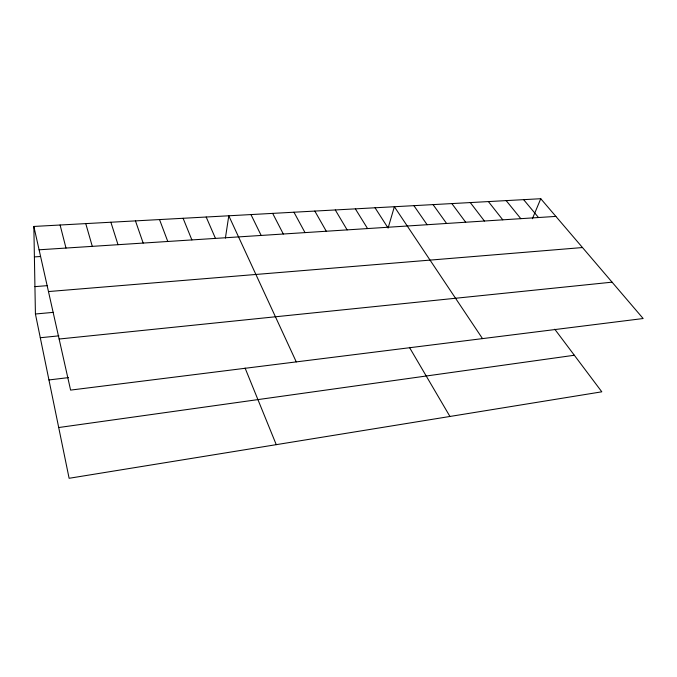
<?xml version="1.0" encoding="UTF-8"?>
<svg xmlns="http://www.w3.org/2000/svg" width="677" height="677" viewBox="0 0 677 677"><rect width="100%" height="100%" fill="white"/><g stroke="black" fill="none" stroke-linecap="round" stroke-linejoin="round"><path stroke-width="1.02" d="M225.399 238.101L228.792 215.785L296.272 361.89M388.073 228.132L394.369 206.722L482.506 338.61M532.384 218.747L540.762 198.716L33.85 226.448L35.424 314.001L69.113 478.284L601.811 391.814L554.759 329.2M58.704 427.534L574.341 355.247M48.947 379.949L68.538 377.605M40.29 337.738L58.882 335.851M59.127 339.025L612.076 282.165M35.424 314.001L53.331 312.359M48.465 291.559L582.491 247.545M34.933 286.633L47.356 285.643M34.4 256.913L40.527 256.498M39.088 249.796L555.876 216.403M540.762 198.716L643.15 318.528L70.594 390.104L33.85 226.448M523.626 199.647L538.511 217.529M506.176 200.604L520.816 218.671M488.405 201.577L502.783 219.839M470.295 202.567L484.41 221.024M451.855 203.574L465.674 222.234M433.06 204.606L446.583 223.469M413.901 205.656L427.119 224.722M375.05 207.78L387.608 227.277M355.357 208.855L367.569 228.572M335.284 209.955L347.132 229.892M409.416 347.343L449.943 416.465M314.822 211.072L326.289 231.238M293.953 212.214L305.022 232.617M272.67 213.382L283.316 234.014M250.955 214.567L261.161 235.444M206.18 217.021L215.464 238.397M245.082 368.06L276.258 444.662M183.095 218.282L191.879 239.92M159.527 219.568L167.786 241.477M135.459 220.888L143.169 243.068M110.876 222.234L118.01 244.693M85.759 223.605L92.292 246.36M60.092 225.009L65.991 248.053"/></g></svg>
